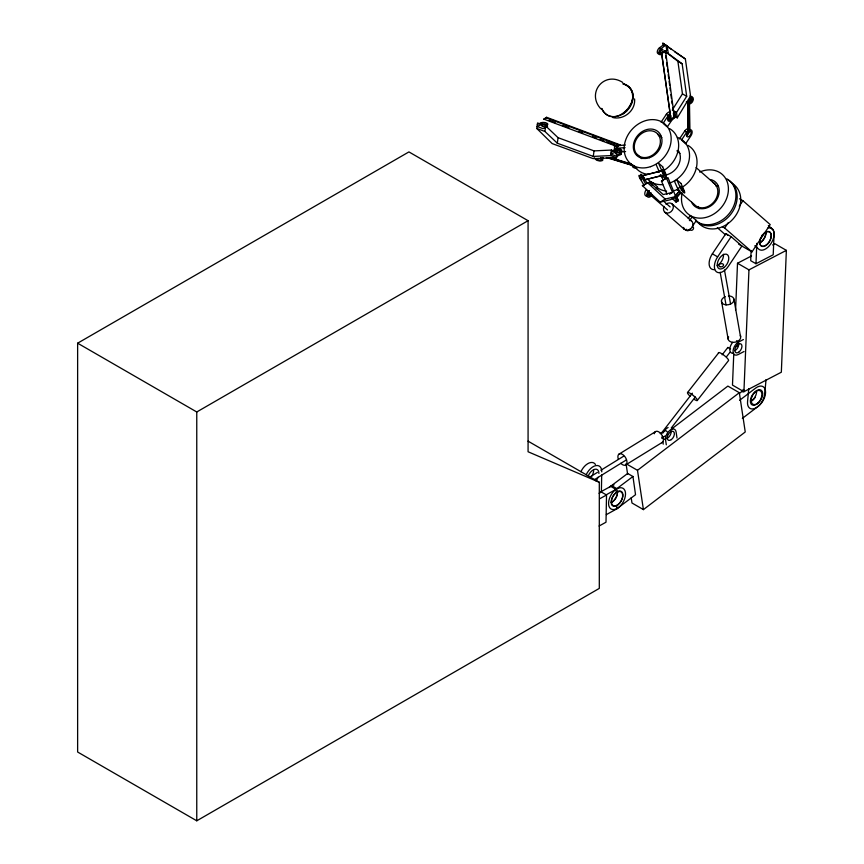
<?xml version="1.0" encoding="UTF-8"?>
<svg xmlns="http://www.w3.org/2000/svg" width="864" height="864" viewBox="0 0 864 864"><rect width="100%" height="100%" fill="white"/><g stroke="black" fill="none" stroke-linecap="round" stroke-linejoin="round"><path stroke-width="1.3" d="M632.588 98.431L631.454 103.205L628.819 107.892M632.61 95.591C632.513 90.158 628.549 85.201 623.279 83.851M634.586 98.939C635.764 110.462 623.905 120.258 612.781 117.536M601.711 474.563L601.376 492.026L599.076 493.29M600.836 491.713L606.528 494.996L605.999 522.212L599.087 526.025M606.355 514.631L616.702 508.928L616.766 505.602M733.752 354.294L732.478 385.096L743.926 391.705L781.337 372.211L786.37 250.366L774.922 243.756L772.589 244.976M735.577 310.111L737.51 263.239L751.54 255.938M743.926 391.705L748.958 269.86L786.37 250.366M751.129 250.495L750.708 260.69L755.978 263.736L773.215 254.761L774.058 234.371A12.204 7.042 -60 0 0 768.074 227.848M755.978 263.736L756.821 243.346M742.889 392.062L743.137 389.448M748.775 388.573L747.554 401.652A12.204 7.042 -60 0 0 755.147 408.294A12.204 7.042 -60 0 0 764.694 394.006L766.044 379.62M616.918 155.574L616.615 157.788L593.039 158.587L552.15 143.575L536.792 128.488L537.548 122.958L539.87 123.811M541.026 124.708A3.596 1.328 7.8 0 1 545.972 124.924A3.596 1.328 7.8 0 1 546.966 126.889L543.013 128.65L537.073 126.468L541.026 124.708L541.296 122.731A3.596 1.328 7.8 0 1 546.242 122.936A3.596 1.328 7.8 0 1 547.236 124.902M616.615 157.788L610.654 155.596L593.276 156.416L557.323 143.219L544.925 131.468L545.53 127.051M557.323 143.219L558.068 137.689L546.631 126.846M593.276 156.416L594.032 150.887L558.068 137.689M594.173 157.788L595.955 159.646A3.596 1.328 7.8 0 0 600.599 160.931A3.596 1.328 7.8 0 0 602.564 159.419L602.834 157.432M610.654 155.596L611.41 150.066L594.032 150.887M614.833 152.377L615.103 150.39A3.596 1.328 7.8 0 1 620.05 150.595A3.596 1.328 7.8 0 1 621.043 152.561L620.762 154.548L616.81 156.308L610.88 154.127L614.833 152.377A3.596 1.328 7.8 0 1 619.78 152.582A3.596 1.328 7.8 0 1 620.762 154.548M625.406 145.044L616.961 145.616L616.604 148.241A4.752 1.75 7.8 0 0 615.157 150.822M675.972 200.966L674.708 200.167M543.834 119.124L546.577 117.288L620.384 144.958L620.287 145.606L546.48 117.947L543.834 119.124L616.388 146.318M546.48 117.947L546.577 117.288M692.388 393.185L661.813 432.616L662.105 433.274M730.534 348.862L727.996 347.706M675.13 116.651L677.257 117.871L690.552 95.98L685.379 58.968L662.904 43.2L663.25 45.652M689.504 102.611L688.889 103.626L687.366 102.751A3.596 2.074 -60 0 0 689.137 102.665M672.937 108.95L682.452 93.874L677.894 61.333L664.934 51.322M677.257 117.871L676.501 112.482L686.696 96.325L682.139 63.785L664.999 51.17M661.068 122.18L666.328 114.318A4.752 2.743 -60 0 1 670.41 111.877M669.935 113.756A4.752 2.743 -60 0 0 668.336 115.484L663.088 123.347L666.425 126.274M667.267 126.997L672.527 119.135A4.752 2.743 -60 0 0 673.132 118.055M679.439 138.92L684.698 131.058A4.752 2.743 -60 0 1 690.109 130.399M649.998 184.032L651.316 182.066L653.324 183.233L657.515 186.883L656.197 188.849M681.448 140.087L686.707 132.224A4.752 2.743 -60 0 1 691.427 130.118A4.752 2.743 -60 0 1 690.887 135.875L685.638 143.737L682.29 140.821M652.018 185.198L653.324 183.233M688.23 218.506L690.206 215.557L696.395 220.374L692.453 226.271M689.591 220.655L692.215 216.724M739.508 198.763L742.921 200.74L770.202 224.586L751.961 251.878L724.68 228.031L728.33 222.566M739.271 206.194L742.921 200.74M714.571 269.611A12.204 7.042 -60 0 1 712.368 253.822L725.868 233.626L731.149 236.671L741.884 246.056L728.384 266.263A12.204 7.042 -60 0 1 716.256 271.663A12.204 7.042 -60 0 1 717.638 256.867L731.149 236.671M690.314 396.403A6.329 1.296 38.5 0 1 687.528 392.558L718.945 352.48A6.469 1.318 38.5 0 1 724.475 355.666L725.738 356.735A6.329 1.296 38.5 0 1 728.525 360.58L697.108 400.658A6.469 1.318 38.5 0 1 694.202 399.352M722.142 354.812L727.931 347.35M671.22 428.058L695.185 397.148M726.592 356.648L729.896 352.382M626.335 110.862L626.918 110.171M675.832 195.275L679.882 190.62M679.331 191.387L675.281 196.052L677.732 200.059L675.162 196.571M676.134 197.953L680.184 193.288M676.382 197.791L680.994 192.359M626.67 111.024L623.02 113.864M672.138 428.576L727.877 386.089L739.325 392.699L745.243 431.978L643.421 509.609L631.973 502.999L631.184 497.761M643.421 509.609L637.492 470.318L739.325 392.699M739.66 393.206L743.915 389.966M739.606 400.313L755.579 388.141A12.204 7.042 -60 0 1 765.461 390.69A12.204 7.042 -60 0 1 758.311 406.231L742.338 418.414M609.142 487.555A12.204 7.042 -60 0 1 610.61 486.302L627.664 473.461L632.945 476.507L635.537 494.705L618.473 507.546A12.204 7.042 -60 0 1 608.656 504.868A12.204 7.042 -60 0 1 615.881 489.348L632.945 476.507M658.876 53.816A3.596 2.074 -60 0 1 657.277 51.678A3.596 2.074 -60 0 1 659.426 47.866L664.459 44.096M661.63 53.125L665.507 50.89L674.438 117.504L671.069 120.031L661.63 53.125A2.408 1.393 -60 0 0 662.656 49.432A2.408 1.393 -60 0 0 659.74 51.624A2.408 1.393 -60 0 0 661.576 53.233L671.069 120.031M662.137 53.417L665.507 50.89M664.718 51.851L666.727 50.35L665.982 44.971L660.949 48.74A3.596 2.074 -60 0 0 658.811 53.32A3.596 2.074 -60 0 0 661.705 54.119M670.572 119.74L673.942 117.212L673.402 113.216M618.268 459.054A6.329 3.596 59.3 0 1 618.797 454.28L656.024 431.341A6.469 3.683 59.3 0 1 661.554 434.538L662.407 435.974A6.329 3.596 59.3 0 1 662.483 442.26L625.255 465.188A6.469 3.683 59.3 0 1 620.762 463.266M589.442 477.306L597.434 472.37M600.858 470.264L623.7 456.17M660.226 433.631L664.794 430.812A2.311 1.318 59.3 0 0 664.589 431.114M594.367 479.682L626.335 459.95M661.727 438.113L665.15 435.996M662.796 175.424L644.533 179.917L642.071 175.792L662.234 170.608L664.697 174.744L664.103 175.1M642.406 175.64A3.596 0.745 58.4 0 0 640.688 174.409A3.596 0.745 58.4 0 0 641.898 177.52L640.105 178.621L643.777 184.788M644.533 179.917L664.697 174.744M660.085 171.342L661.673 170.37L662.353 170.975A3.186 0.659 58.4 0 0 665.388 174.917A3.186 0.659 58.4 0 0 663.53 170.694A3.186 0.659 58.4 0 0 662.353 170.975M662.234 170.608L661.64 170.975L663.487 174.074M666.479 178.049L668.012 177.682L675.756 196.56L670.756 199.638L660.182 202.144L642.395 185.641L649.49 182.066L663.217 194.573L672.505 192.38L666.479 178.049L661.478 181.127L667.008 194.26M676.058 180.306L674.471 181.278L677.668 188.568A4.752 0.994 58.4 0 0 681.059 193.774A4.752 0.994 58.4 0 0 682.182 193.104A26.19 21.244 -48.8 0 0 702.842 218.009A26.19 21.244 -48.8 0 0 728.363 187.445A26.19 21.244 -48.8 0 0 699.646 172.055M677.668 188.568L680.033 187.11L680.724 187.715A3.186 0.659 58.4 0 0 683.748 191.668A3.186 0.659 58.4 0 0 681.901 187.434A3.186 0.659 58.4 0 0 680.724 187.715M669.503 194.227L672.505 192.38M660.182 202.144L665.183 199.066L675.756 196.56M672.386 198.634L675.724 201.809L677.516 200.707A3.596 0.745 58.4 0 0 678.1 199.638A3.596 0.745 58.4 0 0 675.346 195.404M688.295 132.17L689.764 131.306L688.079 132.052L688.144 102.352M77.63 343.192L408.931 151.913L528.077 220.698L528.077 451.764L599.303 482.296L599.303 588.395L196.765 820.8L77.63 752.015L77.63 343.192L196.765 411.977L528.077 220.698M618.797 454.28L619.618 453.805A6.469 3.683 59.3 0 1 625.147 457.002L626 458.438A6.329 3.596 59.3 0 1 626.076 464.724M661.662 442.724L662.483 442.26M601.474 491.443L611.82 485.741A12.204 7.042 -60 0 1 614.045 484.855M605.599 495.126L617.101 488.786A12.204 7.042 -60 0 1 625.525 494.1A12.204 7.042 -60 0 1 616.702 508.928M599.616 498.809L606.528 494.996M744.044 351.508L738.137 354.586A7.538 4.352 -60 0 1 733.072 351.065A7.538 4.352 -60 0 1 738.655 342.004L743.386 339.541M537.343 124.481L541.296 122.731L542.279 123.088A2.408 0.886 7.8 0 1 545.033 123.055M618.624 145.735L620.384 144.958M611.15 152.15L615.103 150.39L616.086 150.746A2.408 0.886 7.8 0 1 618.84 150.714M642.071 175.792L660.344 171.299M641.38 179.993L640.105 178.621A3.596 0.745 58.4 0 1 639.662 175.684M642.395 185.641L644.49 185.144M661.478 181.127L663.012 180.76M625.05 147.668L616.604 148.241L617.285 148.846M620.784 151.902L625.612 151.567M639.814 176.418L640.354 178.567M612.36 158.198L631.422 164.03M609.779 157.702L631.379 164.311M607.651 157.615L633.064 165.402M606.344 157.507L633.031 165.683M611.41 150.066L614.984 151.384M536.792 128.488L544.925 131.468M548.932 120.344L555.185 122.688M562.691 125.507L568.944 127.85M578.956 131.598L582.714 133.002M592.715 136.75L596.473 138.164M600.221 139.568L603.979 140.972M606.474 141.912L615.233 145.195M622.739 82.447C604.379 70.61 586.105 92.815 600.761 108.767M623.02 83.83C650.128 93.334 614.434 133.985 601.614 108.4L601.808 109.145M685.379 58.968L674.698 51.818M659.426 47.866L661.079 49.626M677.894 61.333L682.139 63.785M686.297 101.898L688.889 103.626A3.596 2.074 -60 0 0 692.485 101.714A3.596 2.074 -60 0 0 692.626 97.492L691.092 96.606A3.596 2.074 -60 0 1 691.481 97.016M682.452 93.874L686.696 96.325M672.257 110.03L676.501 112.482M666.328 114.318L668.336 115.484M686.707 132.224L684.698 131.058L685.39 131.663M769.09 227.135L772.254 228.96A12.204 7.042 -60 0 1 770.872 243.756A12.204 7.042 -60 0 1 758.754 249.167L754.844 245.743M722.401 226.714L724.68 228.031M648.767 191.7L646.056 189.929A4.752 2.743 -60 0 0 644.922 194.692A4.752 2.743 -60 0 0 647.773 195.836M738.72 244.231L751.961 251.878M737.51 263.239L748.958 269.86M712.368 253.822L717.638 256.867M736.484 340.751L738.655 342.004M666.306 444.809L665.55 439.841L662.299 437.962A7.538 4.352 -60 0 1 662.256 436.385M637.492 470.318L626.044 463.709L627.62 474.185M611.82 485.741L617.101 488.786M610.61 486.302L615.881 489.348L616.313 492.35M528.055 441.158L599.303 482.296M690.034 95.753L692.626 97.492M662.904 43.2L671.49 49.464M693.479 395.658L694.732 396.716M768.355 225.547L772.254 228.96M657.763 134.071A14.548 11.804 -48.8 0 1 648.896 156.881A14.548 11.804 -48.8 0 1 635.299 141.545A14.548 11.804 -48.8 0 1 657.763 134.071L661.792 137.592M676.912 150.822L679.936 153.457M696.071 167.562L715.219 184.313M636.876 154.267L641.92 158.674M677.203 189.518L679.223 191.279M725.868 233.626L727.823 235.332M717.304 227.675L725.393 234.738M671.922 203.796L691.535 220.946M663.152 200.826L670.118 206.917M648.637 193.439L667.559 209.984M664.859 212.252L684.482 229.403M647.395 182.563L665.183 199.066M674.179 197.532L677.516 200.707M661.435 170.683L662.072 171.396M600.782 157.561L602.564 159.419M643.183 177.217C638.701 171.158 644.933 183.017 643.475 177.757M664.848 175.424L666.684 178.513L665.15 178.87L663.314 175.792M660.29 174.841L663.347 179.971M642.665 175.424L645.116 179.55M644.047 178.189L647.104 183.319L645.57 183.686L641.898 177.52M663.055 172.94L663.563 174.258M656.111 164.538L659.297 171.828M728.406 295.942A6.469 4.417 -11.4 0 1 733.936 299.128L740.686 337.748A6.329 4.32 -11.4 0 1 735.318 342.133L733.666 342.317A6.469 4.417 -11.4 0 1 728.136 339.12L721.397 300.51M724.475 270.032L730.577 304.085M720.166 272.257L726.041 304.992M677.009 438.037L676.069 431.827A7.538 4.352 -60 0 0 669.967 430.25A7.538 4.352 -60 0 0 665.55 439.841M662.861 441.688L663.228 444.172M667.148 45.652L668.185 53.006M674.914 111.586L675.67 116.953L670.637 120.722A3.596 2.074 -60 0 1 667.753 119.923A3.596 2.074 -60 0 1 669.892 115.355L670.01 116.24M664.999 50.598L665.356 53.266M665.712 55.933L666.068 58.59M666.608 62.586L667.148 66.582M667.505 69.25L667.861 71.917M668.218 74.585L668.758 78.581M669.114 81.238L669.643 85.234M670 87.901L670.367 90.569M670.896 94.565L671.436 98.561M671.792 101.228L672.149 103.885M672.689 107.881L673.045 110.549M733.936 299.128L733.968 300.283A6.329 4.32 -11.4 0 1 728.6 304.668L726.948 304.852A6.469 4.417 -11.4 0 1 721.418 301.655M728.114 337.975L728.136 339.12M689.753 130.01L689.386 100.062L689.537 129.881M687.928 102.233L688.068 129.46M196.765 411.977L196.765 820.8M692.658 226.735A1.998 1.62 -48.8 0 1 692.831 229.694A1.998 1.62 -48.8 0 1 690.012 229.295M689.332 220.104A5.508 4.471 -48.8 0 1 691.47 227.999A5.508 4.471 -48.8 0 1 683.219 227.426M665.96 204.206A5.508 4.471 -48.8 0 1 673.272 206.183A5.508 4.471 -48.8 0 1 667.483 213.106A5.508 4.471 -48.8 0 1 664.135 206.388M651.175 192.931A1.998 1.62 -48.8 0 1 648.486 193.288A1.998 1.62 -48.8 0 1 649.037 190.523M728.147 179.971A26.19 21.244 -48.8 0 1 730.555 214.553A26.19 21.244 -48.8 0 1 695.617 220.633M731.732 183.103A26.19 21.244 -48.8 0 1 732.802 219.251A26.19 21.244 -48.8 0 1 697.075 221.195M737.392 343.958A2.311 1.577 -11.4 0 1 735.923 346.68M728.255 338.051A6.329 4.32 -11.4 0 1 728.654 336.895M740.34 335.416A6.469 4.417 -11.4 0 1 740.794 336.485M721.526 300.586A6.329 4.32 -11.4 0 1 725.306 296.676M718.459 352.944A6.329 1.296 38.5 0 1 718.535 352.577M694.591 396.641A6.329 1.296 38.5 0 1 697.378 400.486M687.874 392.364A6.469 1.318 38.5 0 1 693.403 395.55M665.096 430.639A2.311 1.318 59.3 0 1 667.094 431.795M667.634 434.29A2.311 1.318 59.3 0 1 667.429 434.592M654.329 433.76A6.329 3.596 59.3 0 1 655.204 431.816M765.936 232.805A8.176 4.72 -60 0 1 759.877 242.644M764.219 233.042A8.176 4.72 -60 0 1 771.206 235.85A8.176 4.72 -60 0 1 763.668 246.229A8.176 4.72 -60 0 1 760.579 238.054M761.551 236.153A8.176 4.72 -60 0 1 762.793 234.446M603.072 157.799A3.596 1.328 7.8 0 1 602.813 158.458M546.404 123.671A2.408 0.886 7.8 0 1 546.61 123.919M619.866 151.092A2.408 0.886 7.8 0 1 620.417 151.578M676.62 201.863A3.596 0.745 58.4 0 1 675.724 201.809M658.865 172.249A3.596 0.745 58.4 0 1 658.876 170.608M652.255 194.746A4.752 2.743 -60 0 1 647.536 196.852A4.752 2.743 -60 0 1 648.076 191.095M651.056 194.789A3.186 1.836 -60 0 1 648.097 195.145A3.186 1.836 -60 0 1 649.264 191.052M649.048 193.622A3.186 1.836 -60 0 1 647.32 194.648M636.757 168.534A4.752 1.75 7.8 0 1 633.139 165.37M636.044 167.81A3.186 1.177 7.8 0 1 634.435 165.845M679.072 190.555A3.186 0.659 58.4 0 0 681.145 193.072L694.343 204.498A14.548 11.804 -48.8 0 0 713.934 201.863A14.548 11.804 -48.8 0 0 712.832 182.358M678.683 189.842A3.186 0.659 58.4 0 1 678.121 188.579M688.846 130.658A3.186 1.836 -60 0 1 686.534 135.616M688.003 145.39A26.19 21.244 -48.8 0 1 682.301 187.164M678.78 189.022A26.19 21.244 -48.8 0 1 672.667 190.89M666.608 191.138A26.19 21.244 -48.8 0 1 657.158 187.51M677.43 137.43A26.19 21.244 -48.8 0 1 689.213 159.57A26.19 21.244 -48.8 0 1 670.075 182.974M662.731 184.637A26.19 21.244 -48.8 0 1 647.222 178.686M678.186 150.314A15.973 12.96 -48.8 0 1 678.37 165.262A15.973 12.96 -48.8 0 1 665.258 175.09M690.39 229.198A4.752 2.743 -60 0 1 685.973 229.738M686.653 229.316A4.752 2.743 -60 0 1 685.033 229.522M684.407 229.176A4.752 2.743 -60 0 1 683.716 227.74M726.894 178.88A26.19 21.244 -48.8 0 1 730.134 212.36A26.19 21.244 -48.8 0 1 696.049 221M710.521 179.539A15.973 12.96 -48.8 0 1 714.949 202.198A15.973 12.96 -48.8 0 1 691.6 202.198M699.095 208.742A15.973 12.96 -48.8 0 1 698.36 206.485M715.63 185.814A15.973 12.96 -48.8 0 1 718.016 186.095M616.939 150.854A3.186 1.177 7.8 0 1 616.41 148.986A3.186 1.177 7.8 0 1 621.238 149.666A3.186 1.177 7.8 0 1 620.093 151.297M619.672 148.684A3.186 1.177 7.8 0 1 617.296 148.23M616.421 146.48A3.186 1.177 7.8 0 1 618.43 146.21M614.822 147.733A4.752 1.75 7.8 0 1 616.961 145.616M662.98 177.304A4.752 0.994 58.4 0 1 661.036 174.938M662.45 176.094A3.186 0.659 58.4 0 1 662.051 175.694M670.507 115.895A3.186 1.836 -60 0 1 668.164 118.876M670.766 119.686A3.186 1.836 -60 0 1 668.207 118.984A3.186 1.836 -60 0 1 670.097 114.934M669.632 128.65A26.19 21.244 -48.8 0 1 663.93 170.424M648.248 174.398A26.19 21.244 -48.8 0 1 634.975 166.741M658.379 135.583A15.973 12.96 -48.8 0 1 660.755 135.864M690.736 97.891A2.408 1.393 -60 0 1 689.17 101.682M691.708 97.6A3.596 2.074 -60 0 1 691.772 98.323M691.664 99.144A3.596 2.074 -60 0 1 691.384 99.997M690.962 100.84A3.596 2.074 -60 0 1 690.422 101.585M661.36 48.859A2.408 1.393 -60 0 1 660.863 51.473A2.408 1.393 -60 0 1 658.789 52.715M671.328 118.973A2.408 1.393 -60 0 1 668.585 119.308A2.408 1.393 -60 0 1 670.885 115.852M670.432 116.402A2.408 1.393 -60 0 1 668.12 119.351M723.449 254.232A8.176 4.72 -60 0 1 717.088 265.529M765.947 231.736A8.176 4.72 -60 0 1 759.575 243.032M586.181 474.746A12.204 7.042 -60 0 1 595.922 465.599A12.204 7.042 -60 0 1 601.765 471.874M588.2 476.01A8.176 4.72 -60 0 1 594.756 469.292A8.176 4.72 -60 0 1 598.914 473.45M598.082 477.252A8.176 4.72 -60 0 1 595.912 480.881M593.644 470.405A8.176 4.72 -60 0 1 591.862 476.107M580.91 471.701A12.204 7.042 -60 0 1 595.436 464.432M617.242 490.99A8.176 4.72 -60 0 1 611.496 502.556M617.62 491.108A8.176 4.72 -60 0 1 617.652 492.826M617.285 494.726A8.176 4.72 -60 0 1 611.269 502.405M733.514 353.214A7.538 4.352 -60 0 1 729.832 349.985A7.538 4.352 -60 0 1 732.704 342.349M738.623 343.526A5.044 2.916 -60 0 1 734.962 350.633M755.32 397.213A8.176 4.72 -60 0 1 751.075 401.123M756.572 390.496A8.176 4.72 -60 0 1 751.712 400.885M671.695 427.691A7.538 4.352 -60 0 1 672.419 428.63M663.239 432.842A7.538 4.352 -60 0 1 668.099 427.518M670.81 430.391A5.044 2.916 -60 0 1 670.151 435.283A5.044 2.916 -60 0 1 666.284 438.534M623.3 83.916A17.906 14.526 -48.8 0 1 628.268 109.307A17.906 14.526 -48.8 0 1 602.089 109.307M662.656 166.73L658.476 163.08L661.673 170.37A4.752 0.994 58.4 0 0 665.356 175.835A4.752 0.994 58.4 0 0 665.852 174.02L662.656 166.73M681.026 183.47L676.847 179.82L680.033 187.11A4.752 0.994 58.4 0 0 683.726 192.586A4.752 0.994 58.4 0 0 684.212 190.76L681.026 183.47M719.885 266.674A2.311 1.577 -11.4 0 0 723.535 265.205A2.311 1.577 -11.4 0 0 720.371 263.866A2.311 1.577 -11.4 0 0 719.885 266.674M597.791 160.067A2.408 0.886 7.8 0 0 601.625 159.937A2.408 0.886 7.8 0 0 598.363 158.598A2.408 0.886 7.8 0 0 597.791 160.067M542.668 126.392A2.408 0.886 7.8 0 0 546.372 126.144A2.408 0.886 7.8 0 0 542.938 124.87A2.408 0.886 7.8 0 0 542.668 126.392M616.475 154.051A2.408 0.886 7.8 0 0 620.179 153.803A2.408 0.886 7.8 0 0 616.734 152.539A2.408 0.886 7.8 0 0 616.475 154.051M689.137 136.426A3.186 1.836 -60 0 0 690.563 131.414A3.186 1.836 -60 0 0 686.707 134.309A3.186 1.836 -60 0 0 689.137 136.426M650.495 166.666A26.19 21.244 -48.8 0 0 666.446 125.604A26.19 21.244 -48.8 0 0 626.011 139.061A26.19 21.244 -48.8 0 0 650.495 166.666M649.382 157.734A15.973 12.96 -48.8 0 0 659.113 132.689A15.973 12.96 -48.8 0 0 634.457 140.897A15.973 12.96 -48.8 0 0 649.382 157.734M691.135 102.254A2.408 1.393 -60 0 0 692.01 98.496A2.408 1.393 -60 0 0 689.126 100.915A2.408 1.393 -60 0 0 691.135 102.254M723.87 267.667A8.176 4.72 -60 0 0 727.531 254.794A8.176 4.72 -60 0 0 717.638 262.224A8.176 4.72 -60 0 0 723.87 267.667M766.357 245.171A8.176 4.72 -60 0 0 770.029 232.297A8.176 4.72 -60 0 0 760.126 239.728A8.176 4.72 -60 0 0 766.357 245.171M618.268 504.554A8.176 4.72 -60 0 0 621.076 491.832A8.176 4.72 -60 0 0 611.356 500.191A8.176 4.72 -60 0 0 618.268 504.554M618.052 504.544A8.176 4.72 -60 0 0 621.691 491.681A8.176 4.72 -60 0 0 611.798 499.133A8.176 4.72 -60 0 0 618.052 504.544M739.152 351.886A5.044 2.916 -60 0 0 741.042 344.002A5.044 2.916 -60 0 0 734.994 348.991A5.044 2.916 -60 0 0 739.152 351.886M757.858 403.25A8.176 4.72 -60 0 0 761.432 390.388A8.176 4.72 -60 0 0 751.55 397.926A8.176 4.72 -60 0 0 757.858 403.25M756.983 403.931A8.176 4.72 -60 0 0 760.655 391.057A8.176 4.72 -60 0 0 750.751 398.488A8.176 4.72 -60 0 0 756.983 403.931M671.382 439.582A5.044 2.916 -60 0 0 673.585 431.633A5.044 2.916 -60 0 0 667.483 436.288A5.044 2.916 -60 0 0 671.382 439.582"/></g></svg>
